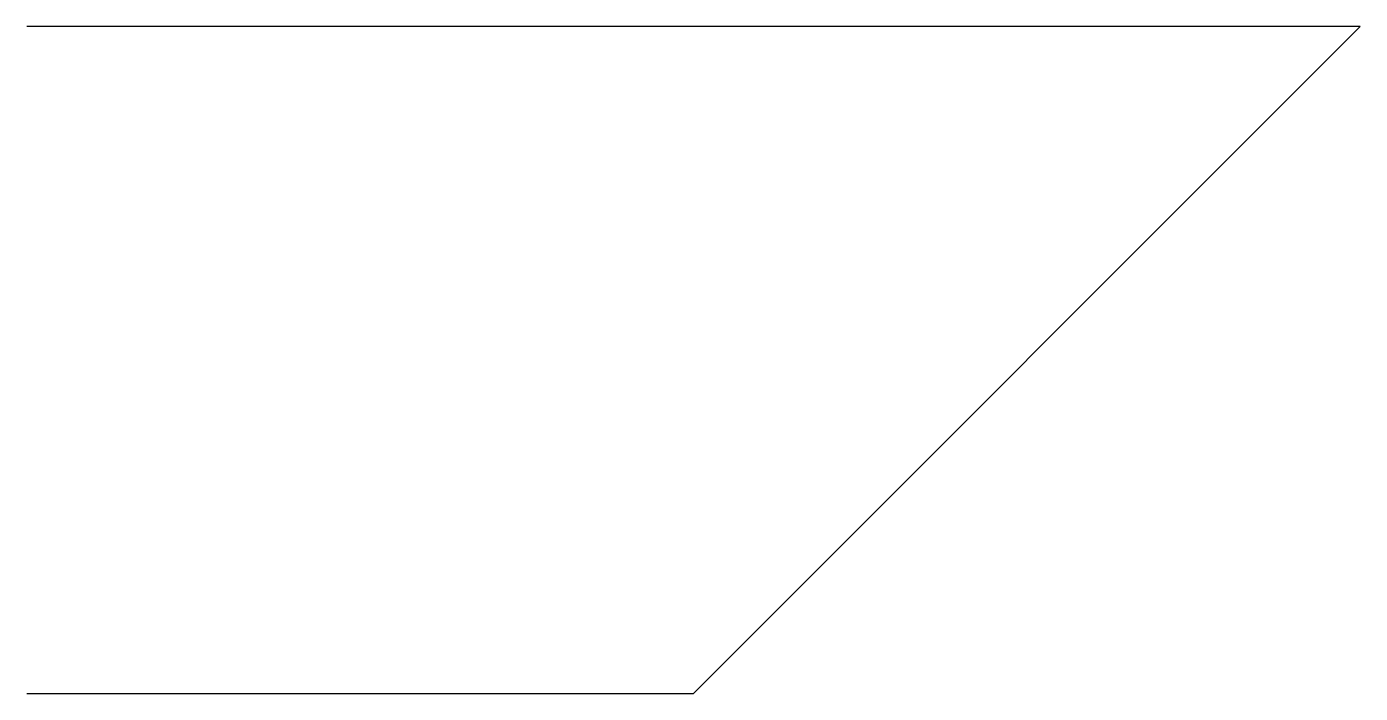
# Model space of a CAD drawing. Extents: x 10 to 50, y 20 to 40.
import ezdxf

# ---------------------------------------------------------------- set-up
doc = ezdxf.new("R2010")
doc.units = 0
doc.layers.get('0').update_dxf_attribs({"linetype": 'CONTINUOUS'})

msp = doc.modelspace()

# ---------------------------------------------------------------- linework, layer by layer
msp.add_lwpolyline([(10, 20), (30, 20), (50, 40), (10, 40)])

doc.saveas('drawing.dxf')
